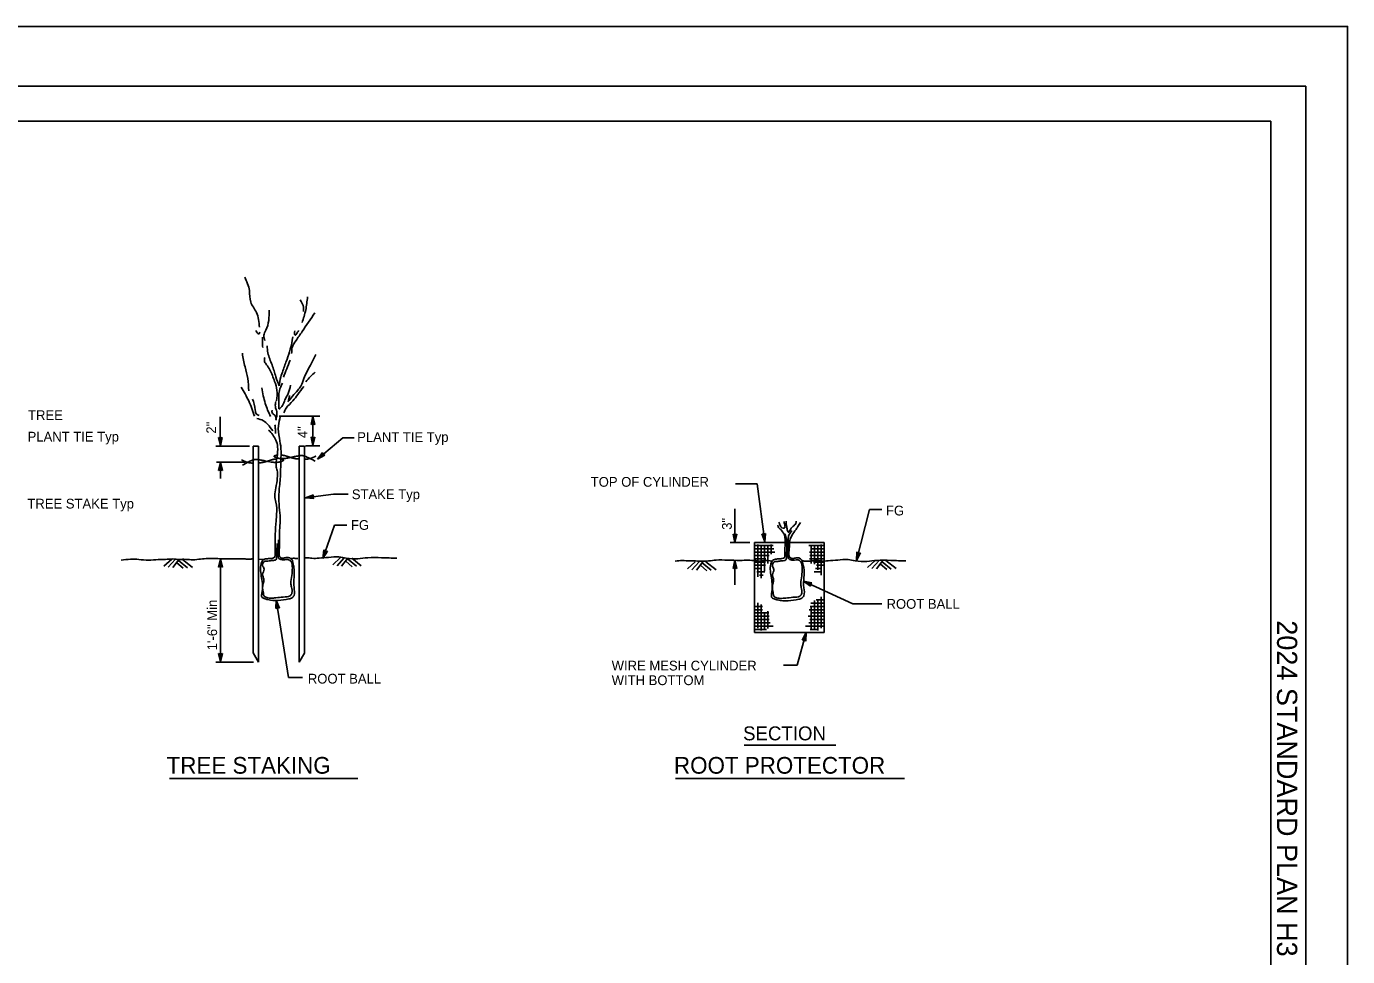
# Model space of a CAD drawing. Extents: x -893 to 867, y -474 to 712.
# Drawn here: x -81 to 867, y 44 to 712 of the extents above; entities that cross this region are included whole.
import ezdxf

# ---------------------------------------------------------------- set-up
doc = ezdxf.new("R2010")
doc.units = 0
for name, color, linetype in [('56 Stage 3 Anno', 7, 'Continuous'), ('57 Undefined', 7, 'Continuous'), ('59 Sndwall Anno', 7, 'Continuous'), ('60 Nongeo Data', 7, 'Continuous'), ('border_PLOTTING-ELEMENTS', 7, 'Continuous'), ('border_rw_22x34_Cut_Lines', 7, 'Continuous'), ('border_SHEET', 7, 'Continuous'), ('border_WITHIN-BORDER-anno', 7, 'Continuous')]:
    doc.layers.add(name, color=color, linetype=linetype)

msp = doc.modelspace()

# ---------------------------------------------------------------- linework, layer by layer
at = {"layer": '56 Stage 3 Anno'}
for p, q in [((57.74, 411.13), (57.74, 431.71)), ((129.26, 432.19), (100.04, 432.19)), ((124.17, 411.13), (124.17, 432.19)), ((78.71, 410.74), (54.62, 410.74)), ((57.82, 410.87), (56.49, 416.87)), ((56.49, 416.87), (56.49, 416.87)), ((56.49, 416.87), (57.82, 416.07)), ((57.81, 412.26), (56.85, 416.63)), ((57.82, 413.63), (57.19, 416.46)), ((57.82, 415.01), (57.55, 416.22)), ((57.82, 416.07), (59.16, 416.87)), ((59.16, 416.87), (57.82, 410.87)), ((58.8, 416.65), (57.82, 412.25)), ((58.44, 416.42), (57.82, 413.63)), ((58.1, 416.24), (57.82, 415.01)), ((57.82, 410.87), (57.82, 410.87)), ((59.16, 416.87), (59.16, 416.87)), ((129.26, 410.88), (118.78, 410.88)), ((145.69, 416.67), (127.4, 401.29)), ((153.82, 416.67), (145.69, 416.67)), ((75.52, 399.12), (54.94, 399.12)), ((56.54, 393.22), (57.88, 399.22)), ((57.88, 399.22), (57.88, 399.22)), ((57.88, 399.22), (59.21, 393.22)), ((57.88, 387.36), (57.88, 399.14)), ((127.4, 401.29), (131.14, 406.17)), ((132.86, 404.13), (127.4, 401.29)), ((127.4, 401.29), (127.4, 401.29)), ((128.46, 402.19), (131.19, 405.75)), ((132.46, 404.26), (128.46, 402.18)), ((129.52, 403.07), (131.28, 405.37)), ((132.05, 404.38), (129.52, 403.07)), ((130.58, 403.96), (131.33, 404.94)), ((131.69, 404.54), (130.58, 403.96)), ((131.14, 406.17), (131.14, 406.17)), ((131.14, 406.17), (131.38, 404.64)), ((131.38, 404.64), (132.86, 404.13)), ((132.86, 404.13), (132.86, 404.13)), ((57.88, 394.02), (56.54, 393.22)), ((56.54, 393.22), (56.54, 393.22)), ((56.9, 393.44), (57.88, 397.84)), ((57.26, 393.67), (57.88, 396.46)), ((57.61, 393.85), (57.88, 395.07)), ((57.88, 396.46), (58.51, 393.63)), ((57.88, 395.07), (58.15, 393.87)), ((59.21, 393.22), (57.88, 394.02)), ((57.89, 397.83), (58.86, 393.45)), ((59.21, 393.22), (59.21, 393.22)), ((427.42, 383.72), (442.93, 383.72)), ((442.93, 383.72), (448.44, 341.92)), ((138.89, 376.3), (118.8, 373.68)), ((118.8, 373.68), (124.58, 375.78)), ((124.93, 373.13), (118.8, 373.68)), ((118.8, 373.68), (118.8, 373.68)), ((124.67, 373.46), (120.17, 373.86)), ((120.18, 373.87), (124.4, 375.39)), ((121.54, 374.04), (124.26, 375.03)), ((124.39, 373.78), (121.54, 374.04)), ((122.91, 374.22), (124.08, 374.64)), ((124.17, 374.1), (122.91, 374.22)), ((124.58, 375.78), (123.96, 374.36)), ((123.96, 374.36), (124.93, 373.13)), ((124.58, 375.78), (124.58, 375.78)), ((124.93, 373.13), (124.93, 373.13)), ((149.59, 376.3), (138.89, 376.3)), ((427, 341.64), (427, 365.77)), ((523.45, 365.16), (514.32, 328.64)), ((532.27, 365.16), (523.45, 365.16)), ((139.72, 354.07), (131.31, 330.12)), ((148.54, 354.07), (139.72, 354.07)), ((423.49, 341.64), (437.74, 341.64)), ((427, 341.64), (425.67, 347.64)), ((425.67, 347.64), (425.67, 347.64)), ((425.67, 347.64), (427, 346.84)), ((427, 343.03), (426.03, 347.4)), ((427, 344.4), (426.38, 347.23)), ((427, 345.78), (426.74, 346.99)), ((427, 346.84), (428.34, 347.64)), ((428.34, 347.64), (427, 341.64)), ((427.98, 347.42), (427, 343.02)), ((427.63, 347.19), (427, 344.4)), ((427.28, 347.01), (427, 345.78)), ((427, 341.64), (427, 341.64)), ((428.34, 347.64), (428.34, 347.64)), ((448.44, 341.92), (446.34, 347.7)), ((446.34, 347.7), (446.34, 347.7)), ((446.34, 347.7), (447.76, 347.08)), ((448.26, 343.3), (446.73, 347.51)), ((448.09, 344.66), (447.09, 347.38)), ((447.91, 346.03), (447.48, 347.2)), ((447.76, 347.08), (448.99, 348.05)), ((448.02, 347.29), (447.91, 346.03)), ((448.34, 347.51), (448.09, 344.66)), ((448.66, 347.79), (448.26, 343.29)), ((448.99, 348.05), (448.44, 341.92)), ((448.44, 341.92), (448.44, 341.92)), ((448.99, 348.05), (448.99, 348.05)), ((132.03, 336.22), (131.31, 330.12)), ((131.31, 330.12), (134.55, 335.34)), ((132.3, 335.9), (131.77, 331.42)), ((131.78, 331.43), (134.14, 335.23)), ((133.03, 335.02), (132.03, 336.22)), ((132.03, 336.22), (132.03, 336.22)), ((132.56, 335.56), (132.22, 332.72)), ((132.22, 332.72), (133.75, 335.18)), ((132.83, 335.28), (132.68, 334.03)), ((132.68, 334.03), (133.33, 335.08)), ((134.55, 335.34), (133.03, 335.02)), ((134.55, 335.34), (134.55, 335.34)), ((514.32, 328.64), (514.48, 334.78)), ((517.07, 334.13), (514.32, 328.64)), ((514.48, 334.78), (514.48, 334.78)), ((514.48, 334.78), (515.58, 333.68)), ((514.65, 329.99), (514.77, 334.47)), ((516.67, 334.01), (514.65, 329.98)), ((514.99, 331.32), (515.07, 334.21)), ((516.27, 333.87), (514.99, 331.32)), ((515.32, 332.66), (515.36, 333.89)), ((515.89, 333.78), (515.32, 332.66)), ((515.58, 333.68), (517.07, 334.13)), ((517.07, 334.13), (517.07, 334.13)), ((56.55, 323.9), (57.89, 329.9)), ((57.89, 324.7), (56.55, 323.9)), ((56.55, 323.9), (56.55, 323.9)), ((56.9, 324.12), (57.89, 328.52)), ((57.26, 324.35), (57.88, 327.14)), ((57.61, 324.53), (57.88, 325.76)), ((57.88, 327.14), (58.51, 324.32)), ((57.88, 325.76), (58.15, 324.55)), ((57.89, 329.9), (57.89, 255.95)), ((57.89, 329.9), (57.89, 329.9)), ((57.89, 329.9), (59.22, 323.9)), ((57.89, 328.51), (58.86, 324.14)), ((59.22, 323.9), (57.89, 324.7)), ((59.22, 323.9), (59.22, 323.9)), ((131.31, 330.12), (131.31, 330.12)), ((425.66, 322.81), (427, 328.81)), ((427, 323.61), (425.66, 322.81)), ((425.66, 322.81), (425.66, 322.81)), ((426.02, 323.03), (427, 327.43)), ((426.38, 323.26), (427, 326.05)), ((426.72, 323.44), (427, 324.67)), ((427, 311.11), (427, 328.81)), ((427, 328.81), (427, 328.81)), ((427, 328.81), (428.33, 322.81)), ((427, 327.42), (427.97, 323.05)), ((427, 326.05), (427.62, 323.22)), ((427, 324.67), (427.27, 323.46)), ((428.33, 322.81), (427, 323.61)), ((428.33, 322.81), (428.33, 322.81)), ((514.32, 328.64), (514.32, 328.64)), ((511.69, 297.54), (476.28, 313.9)), ((481.16, 310.17), (476.28, 313.9)), ((476.28, 313.9), (476.28, 313.9)), ((476.28, 313.9), (482.28, 312.59)), ((481.11, 310.58), (477.53, 313.32)), ((477.54, 313.32), (481.92, 312.37)), ((481.05, 311.01), (478.78, 312.74)), ((478.78, 312.74), (481.61, 312.13)), ((481.04, 311.4), (480.04, 312.16)), ((480.04, 312.16), (481.25, 311.9)), ((482.28, 312.59), (481, 311.72)), ((481, 311.72), (481.16, 310.17)), ((481.16, 310.17), (481.16, 310.17)), ((482.28, 312.59), (482.28, 312.59)), ((97.5, 294.1), (97.88, 300.24)), ((98.7, 295.1), (97.5, 294.1)), ((97.5, 294.1), (97.5, 294.1)), ((97.82, 294.37), (98.1, 298.88)), ((97.88, 300.24), (97.88, 300.24)), ((97.88, 300.24), (100.14, 294.52)), ((106.71, 244.68), (98.11, 298.99)), ((98.11, 298.87), (99.74, 294.7)), ((98.14, 294.66), (98.31, 297.51)), ((98.31, 297.51), (99.37, 294.82)), ((98.45, 294.89), (98.53, 296.15)), ((98.53, 296.15), (98.98, 294.99)), ((100.14, 294.52), (98.7, 295.1)), ((100.14, 294.52), (100.14, 294.52)), ((532.27, 297.54), (511.69, 297.54)), ((471.63, 253.57), (478.21, 276.89)), ((475.29, 271.48), (478.21, 276.89)), ((475.7, 271.59), (477.84, 275.56)), ((477.84, 275.55), (477.58, 271.08)), ((478.21, 276.89), (477.86, 270.76)), ((478.21, 276.89), (478.21, 276.89)), ((476.8, 271.89), (475.29, 271.48)), ((475.29, 271.48), (475.29, 271.48)), ((476.11, 271.72), (477.46, 274.23)), ((476.49, 271.8), (477.09, 272.91)), ((477.86, 270.76), (476.8, 271.89)), ((477.09, 272.91), (477.01, 271.67)), ((477.46, 274.23), (477.3, 271.35)), ((477.86, 270.76), (477.86, 270.76)), ((57.89, 255.95), (56.56, 261.95)), ((56.56, 261.95), (56.56, 261.95)), ((56.56, 261.95), (57.89, 261.15)), ((57.88, 257.34), (56.92, 261.71)), ((57.89, 258.71), (57.26, 261.53)), ((57.89, 260.09), (57.62, 261.3)), ((57.89, 261.15), (59.23, 261.95)), ((59.23, 261.95), (57.89, 255.95)), ((58.87, 261.73), (57.89, 257.33)), ((58.51, 261.5), (57.89, 258.71)), ((58.16, 261.32), (57.89, 260.09)), ((57.89, 255.95), (57.89, 255.95)), ((59.23, 261.95), (59.23, 261.95)), ((81.65, 255.7), (54.64, 255.7)), ((461.78, 253.57), (471.63, 253.57)), ((116.67, 244.68), (106.71, 244.68))]:
    msp.add_line(p, q, dxfattribs=at)
for points in [[(122.85, 426.28), (124.17, 432.19), (125.48, 426.28), (125.13, 426.49), (124.17, 430.82), (123.2, 426.49), (123.55, 426.7), (124.17, 429.47), (124.78, 426.7), (124.43, 426.91), (124.17, 428.11), (123.9, 426.91), (124.17, 427.07), (125.48, 426.28), (124.17, 427.07)], [(125.49, 417.04), (124.17, 411.13), (122.86, 417.04), (123.21, 416.83), (124.16, 412.5), (125.14, 416.83), (124.79, 416.62), (124.17, 413.85), (123.56, 416.62), (123.91, 416.41), (124.17, 415.21), (124.44, 416.41), (124.17, 416.25), (122.86, 417.04), (124.17, 416.25)]]:
    msp.add_lwpolyline(points, close=True, dxfattribs=at)
at = {"layer": '57 Undefined'}
for p, q in [((433.52, 196.2), (499.48, 196.2)), ((21.39, 172.26), (156.33, 172.26)), ((384.41, 172.26), (548.6, 172.26))]:
    msp.add_line(p, q, dxfattribs=at)
at = {"layer": '59 Sndwall Anno'}
for p, q in [((441.37, 339.32), (448.11, 339.32)), ((441.37, 336.96), (454.94, 336.96)), ((441.37, 334.61), (455.69, 334.61)), ((441.37, 332.26), (451.48, 332.26)), ((443.41, 316.79), (443.41, 340.05)), ((445.81, 315.95), (445.81, 339.72)), ((448.11, 339.32), (454.43, 339.32)), ((448.14, 321.01), (448.14, 339.46)), ((450.59, 326.48), (450.59, 339.89)), ((452.9, 333.23), (452.9, 340.05)), ((483.53, 339.32), (480.05, 339.32)), ((490.87, 334.61), (480.39, 334.61)), ((490.87, 332.26), (480.75, 332.26)), ((481.64, 326.48), (481.64, 339.89)), ((490.87, 336.96), (481.82, 336.96)), ((490.87, 339.32), (483.53, 339.32)), ((484.09, 325.98), (484.09, 339.46)), ((486.43, 322.02), (486.43, 339.72)), ((488.82, 318.14), (488.82, 340.05)), ((22.9, 329.57), (17.24, 324.45)), ((25.64, 329.55), (20.39, 323.75)), ((28.3, 329.58), (23.65, 323.55)), ((26.68, 327.01), (31.11, 323.04)), ((27.85, 328.67), (34.33, 323.42)), ((30.5, 329.57), (37.75, 323.7)), ((144.05, 330.68), (138.39, 325.56)), ((146.49, 330.33), (141.55, 324.87)), ((148.98, 330.07), (144.81, 324.67)), ((147.84, 328.13), (152.27, 324.16)), ((149.01, 329.79), (155.49, 324.54)), ((152.22, 330.22), (158.91, 324.81)), ((398.56, 327.75), (392.9, 322.63)), ((401.3, 327.74), (396.05, 321.93)), ((403.96, 327.76), (399.31, 321.74)), ((402.34, 325.2), (406.78, 321.23)), ((403.51, 326.86), (409.99, 321.61)), ((406.16, 327.75), (413.41, 321.88)), ((441.37, 329.91), (449.12, 329.91)), ((441.37, 327.41), (448.87, 327.41)), ((441.37, 325.2), (448.87, 325.2)), ((441.37, 322.85), (446.09, 322.85)), ((490.87, 329.91), (480.56, 329.91)), ((490.87, 327.41), (483.37, 327.41)), ((488.23, 322.85), (484.86, 322.85)), ((490.87, 325.2), (485.53, 325.2)), ((527.71, 328.65), (522.05, 323.53)), ((530.45, 328.64), (525.21, 322.83)), ((533.12, 328.66), (528.47, 322.64)), ((531.5, 326.1), (535.93, 322.13)), ((532.66, 327.76), (539.15, 322.51)), ((535.31, 328.65), (542.57, 322.78)), ((442.8, 320.5), (448.36, 320.5)), ((444.57, 318.15), (447.35, 318.15)), ((489.43, 320.5), (483.87, 320.5)), ((441.11, 295.67), (446.84, 295.67)), ((443.41, 280.03), (443.41, 298.17)), ((445.81, 278.27), (445.81, 296.99)), ((491.12, 295.67), (480.89, 295.67)), ((491.12, 298.02), (481.48, 298.02)), ((481.64, 278.78), (481.64, 295.97)), ((484.09, 279.12), (484.09, 299.94)), ((491.12, 300.37), (485.39, 300.37)), ((486.43, 278.27), (486.43, 300.36)), ((488.82, 280.03), (488.82, 302.46)), ((441.11, 290.96), (451.4, 290.96)), ((441.11, 288.61), (451.65, 288.61)), ((441.11, 286.26), (451.56, 286.26)), ((441.28, 293.28), (446.76, 293.28)), ((448.14, 279.71), (448.14, 291.09)), ((450.59, 279.88), (450.59, 292.35)), ((491.12, 288.61), (479.55, 288.61)), ((490.95, 293.28), (480.22, 293.28)), ((491.12, 286.26), (480.67, 286.26)), ((491.12, 290.96), (481.91, 290.96)), ((441.11, 283.91), (452.15, 283.91)), ((441.11, 281.55), (454.51, 281.55)), ((441.11, 279.2), (449.54, 279.2)), ((491.12, 281.55), (477.72, 281.55)), ((491.12, 283.91), (480.08, 283.91)), ((487.05, 279.2), (480.98, 279.2))]:
    msp.add_line(p, q, dxfattribs=at)
at = {"layer": '60 Nongeo Data'}
for p, q in [((81.26, 410.78), (85.08, 410.78)), ((81.26, 262.32), (81.26, 410.78)), ((85.08, 410.78), (85.08, 255.7)), ((114.44, 255.58), (114.44, 410.65)), ((114.44, 410.65), (118.26, 410.65)), ((118.26, 410.65), (118.26, 262.2)), ((118.8, 373.68), (118.8, 373.68)), ((441.13, 341.64), (491.11, 341.64)), ((441.13, 276.96), (441.13, 341.64)), ((491.11, 276.96), (491.11, 341.64)), ((85.42, 329.41), (89.16, 329.53)), ((109.99, 330.27), (108.55, 330.12)), ((441.13, 276.96), (491.11, 276.96)), ((85.08, 255.7), (81.26, 262.32)), ((114.44, 255.58), (118.26, 262.2))]:
    msp.add_line(p, q, dxfattribs=at)
for points in [[(85.79, 496.01), (83.66, 506.71), (79.61, 514.15), (78.62, 522.37), (75.38, 532.08)], [(117.46, 507.29), (117.12, 511.53), (115.02, 515.61)], [(116.44, 499.34), (119.02, 508.37), (120.34, 517.82)], [(89.74, 486.55), (88.94, 490.27), (90.45, 493.88), (92.79, 508.33)], [(108.93, 477.15), (109.39, 481.49), (112.1, 486.54), (116.43, 492.89), (125.63, 506.29)], [(86.04, 492.55), (85.53, 491.36), (83.88, 492.45), (83.28, 493.74)], [(111.12, 493.47), (110.96, 491.61), (111.36, 490.37), (112.92, 491.96), (113.97, 493.82)], [(88.22, 481.59), (87.98, 485.06), (88.04, 488.88)], [(109.8, 489.08), (107.98, 480.31), (105.61, 473.08), (102.68, 464.82), (101.17, 460.34), (100.05, 453.88)], [(78.13, 450.37), (77.4, 459.21), (75.51, 467.53), (73.57, 477.34)], [(98.13, 443.2), (98.39, 450.84), (96.75, 457.2), (93.21, 465.57), (91.01, 469.09), (89.51, 471.36), (89.76, 474.31)], [(100.05, 453.88), (97.61, 460.5), (94.92, 468.98), (91.88, 477.71), (91.38, 482.67)], [(106.2, 442.4), (109.62, 446.63), (113.34, 450.8), (115.6, 453.79), (117.57, 459.31), (119.89, 464.01), (122.35, 468.8), (126.23, 476.44)], [(103.08, 460.28), (105.44, 466.21), (107.86, 472.35)], [(99.72, 437.41), (99.68, 442.83), (100.15, 450.37), (102.37, 455.99)], [(125.85, 463.84), (122.44, 460.7), (119.02, 456.83)], [(82.36, 432.13), (78.12, 443.14), (72.67, 453.02)], [(93.74, 431.9), (90, 441.31), (87.61, 452.57)], [(108.23, 454.38), (106.46, 448.55), (104.15, 443.96), (102.38, 439.88), (99.67, 437.15)], [(103.33, 434.61), (104.99, 437.91), (109.86, 443.27), (113.33, 447.7), (117.61, 453.53)], [(106.45, 442.71), (106.96, 444.83), (107.41, 447.05)], [(85.62, 432.74), (83.71, 433.68), (82.87, 436.68), (80.83, 444.48)], [(97.85, 429.41), (97.05, 432.61), (94.85, 434.74), (95.01, 436.54)], [(97.68, 437.43), (97.27, 439.12), (97.48, 442.79)], [(97.55, 429.62), (98.41, 433.18), (97.67, 437.52)], [(95.33, 421.77), (91.78, 426.32), (88.67, 428.97), (83.96, 430.48)], [(100.19, 338.3), (100.14, 345.53), (100.41, 351.93), (100.67, 358.96), (100.09, 366.81), (99.91, 377.6), (100.83, 388.65), (101.2, 399.86), (101.27, 408.95), (100.13, 416.49), (99.45, 425.38), (100.81, 432.03)], [(97.13, 338.31), (97.19, 347.55), (97.81, 357.1), (98.17, 361.86), (97.69, 370.53), (96.84, 374.98), (97.61, 380.81), (98.67, 387.73), (98.78, 392.27), (97.94, 395.63), (98.45, 403.02), (98.87, 410.14), (97.62, 415.05), (92.42, 422.24)], [(97.38, 419.85), (97.29, 422.85), (96.94, 425.95)], [(459.88, 350.82), (462.23, 347.46), (462.91, 339.2), (462.84, 332.79), (462.49, 330.73), (460.73, 329.96), (457.47, 329.71), (454.66, 329.15), (452.79, 326.16), (453.17, 316.04), (453.34, 304.93), (453.34, 302.3), (455.04, 301.16), (457.64, 300.32), (472.79, 300.84), (475, 301.61), (476.41, 303.31), (476.42, 308.99), (476.31, 323.5), (475.67, 326.4), (474.97, 328.88), (472.72, 330.44), (470.26, 330.39), (467.75, 330.14), (466.2, 330.97), (465.7, 334.38), (466.07, 339.75), (466.18, 342.23), (467.29, 345.43), (470.01, 349.91)], [(459.88, 350.82), (458.33, 352.27), (457.78, 353.98)], [(458.55, 356.22), (459.27, 354.14), (460.02, 352.82), (461.6, 351.85), (462.53, 352.06), (462.93, 352.71), (462.68, 354.04), (462.32, 355.76), (462.14, 356.69)], [(463.72, 356.94), (463.86, 355.51), (463.93, 353.64), (464.15, 352.82)], [(464.15, 352.82), (464.79, 349.83), (465.24, 349), (466.75, 350.91), (469.01, 353.38)], [(469.01, 353.38), (469.67, 353.93), (470.71, 355.26), (470.82, 356.01), (470.86, 356.83)], [(470.01, 349.91), (470.82, 350.99), (472.22, 353.03), (474.05, 356.01)], [(99.42, 343.52), (99.24, 337.49), (98.98, 333.57), (99.57, 330.36)], [(463.03, 347.87), (464.02, 343.99), (464.26, 338.98), (464, 332.89), (463.89, 330.36), (463.58, 329.12), (460.87, 328.46), (457.71, 328), (455.21, 327.7), (453.84, 324.97), (454.94, 322.13), (453.88, 318.36), (454.77, 314.9), (454.26, 311.95), (454.3, 305.76), (454.5, 304.95)], [(468, 349.97), (465.94, 347.35), (465.23, 344.82), (465.01, 337.28), (464.75, 333.35), (465.34, 330.15)], [(92.84, 330.01), (91.7, 329.92), (88.89, 329.37), (87.03, 326.38), (87.4, 316.25), (87.57, 305.15), (87.57, 302.52), (89.27, 301.37), (91.88, 300.54), (107.02, 301.06), (109.23, 301.83), (110.64, 303.53), (110.66, 309.21), (110.54, 323.72), (109.9, 326.61), (109.2, 329.09), (106.95, 330.65), (104.49, 330.61), (101.98, 330.36), (100.43, 331.19), (99.94, 334.6), (100.19, 338.39)], [(98.56, 340.79), (98.23, 333.11), (98.12, 330.58), (97.82, 329.34), (95.11, 328.67), (91.95, 328.22), (89.44, 327.92), (88.08, 325.19), (89.17, 322.34), (88.11, 318.57), (89, 315.11), (88.49, 312.17), (88.53, 305.97), (88.73, 305.17)], [(97.13, 338.39), (97.07, 333.01), (96.72, 330.94), (94.96, 330.17), (92.84, 330.01)], [(18.32, 329.32), (13.24, 329.35), (6.25, 328.82), (-0.74, 329.35), (-6.68, 329.52), (-13.32, 328.82)], [(18.32, 329.32), (23.39, 329.72), (28.65, 329.4), (31.56, 329.5), (36.93, 329.17), (47.56, 330.03), (55.99, 330), (64.72, 329.83), (70.63, 329.92), (75.6, 329.75)], [(75.6, 329.75), (78.5, 329.6), (81.14, 329.83)], [(93.97, 301.64), (97.65, 301.81), (102.86, 302.42), (107.83, 303.23), (109.19, 305.29), (108.8, 309.52), (108.41, 312.26), (109.12, 317.84), (109.44, 323.36), (108.5, 327.91), (106.59, 329.21), (105.09, 329.27)], [(99.57, 330.36), (100.03, 329.93), (101.25, 329.35), (103.04, 329.1), (105.09, 329.27)], [(109.99, 330.27), (112.8, 330.11), (113.43, 330.12)], [(117.74, 330.34), (119.32, 330.61), (123.54, 330.24), (128.6, 330.33), (135.47, 330.83), (142.85, 331.17), (148.06, 330.28), (156.44, 329.84), (163.51, 330.65), (173.49, 330.58), (184.37, 330.34)], [(384.2, 328.21), (389.27, 328.61), (394.53, 328.29), (397.44, 328.39), (402.81, 328.06), (413.44, 328.91), (421.87, 328.89), (430.59, 328.72), (436.51, 328.8), (441.48, 328.64)], [(441.08, 328.7), (444.69, 328.23), (448.7, 328.63), (453.42, 328.21)], [(459.73, 301.43), (463.41, 301.6), (468.63, 302.2), (473.6, 303.01), (474.96, 305.07), (474.57, 309.31), (474.17, 312.05), (474.89, 317.62), (475.21, 323.15), (474.26, 327.69), (472.36, 328.99), (470.86, 329.05)], [(465.34, 330.15), (465.8, 329.71), (467.02, 329.14), (468.81, 328.89), (470.86, 329.05)], [(475.28, 328.35), (478.09, 328.18), (481.9, 328.23), (484.61, 328.68), (488.82, 328.31), (493.89, 328.4), (500.76, 328.9), (508.13, 329.25), (513.35, 328.35), (521.72, 327.92), (528.8, 328.73), (538.78, 328.65), (549.66, 328.42)], [(88.73, 305.17), (89.27, 303.06), (89.91, 302.52), (91.06, 301.98), (92.75, 301.69), (93.97, 301.64)], [(454.5, 304.95), (455.04, 302.84), (455.68, 302.31), (456.83, 301.77), (458.52, 301.48), (459.73, 301.43)]]:
    msp.add_spline(points, degree=3, dxfattribs=at)
for points in [[(81.15, 398.57), (78.44, 398.57), (74.47, 400.11), (73.23, 400.77)], [(73.59, 397.1), (79.02, 400.04), (82.55, 401.17), (83.8, 401.2), (87.9, 400.55), (95.75, 398.86), (100.8, 399.21), (103.58, 400.58), (102.56, 401.24), (101.33, 401.36)], [(98.1, 401.44), (95.9, 401.43), (90.76, 399.6), (87.46, 398.79), (85.05, 398.66)], [(125.91, 399.88), (120.48, 402.81), (116.96, 403.94), (115.7, 403.98), (111.6, 403.32), (103.75, 401.64), (98.71, 401.98), (95.92, 403.35), (96.94, 404.02), (98.17, 404.13)], [(101.41, 404.21), (103.6, 404.2), (108.74, 402.37), (112.04, 401.56), (114.45, 401.43)], [(118.35, 401.34), (121.07, 401.34), (125.03, 402.88), (126.28, 403.54)]]:
    msp.add_open_spline(points, degree=2, dxfattribs=at)
at = {"layer": 'border_PLOTTING-ELEMENTS'}
for points in [[(-893.45, -474.04), (866.55, -474.04), (866.55, 711.96), (-893.45, 711.96)], [(-863.45, 668.96), (836.55, 668.96), (836.55, -431.04), (-863.45, -431.04)]]:
    msp.add_lwpolyline(points, close=True, dxfattribs=at)
at = {"layer": 'border_rw_22x34_Cut_Lines'}
msp.add_lwpolyline([(-863.45, 668.96), (836.55, 668.96), (836.55, -431.04), (-863.45, -431.04)], close=True, dxfattribs=at)
at = {"layer": 'border_SHEET'}
for p, q in [((-813.45, 643.96), (811.55, 643.96)), ((811.55, 643.96), (811.55, -406.04))]:
    msp.add_line(p, q, dxfattribs=at)

# ---------------------------------------------------------------- texts
at = {"layer": '57 Undefined'}
for s, height, p in [('TREE', 7, (-80.18, 429.48)), ('PLANT TIE Typ', 7, (-80.51, 414)), ('PLANT TIE Typ', 7, (155.96, 413.73)), ('TOP OF CYLINDER', 7, (323.54, 381.56)), ('STAKE Typ', 7, (152.11, 372.65)), ('TREE STAKE Typ', 7, (-80.66, 365.94)), ('FG', 7, (535.35, 360.96)), ('FG', 7, (151.49, 350.63)), ('ROOT BALL', 7, (535.78, 293.97)), ('WIRE MESH CYLINDER', 7, (338.56, 249.68)), ('ROOT BALL', 7, (120.57, 240.3)), ('WITH BOTTOM', 7, (338.56, 239.18)), ('SECTION', 10, (432.83, 199.55)), ('TREE STAKING', 12, (19.25, 175.61)), ('ROOT PROTECTOR', 12, (383.26, 175.61))]:
    msp.add_text(s, height=height, dxfattribs=at).set_placement(p)
for s, p in [('2"', (54.73, 419.68)), ('4"', (120.29, 416.46)), ('3"', (424.73, 350.66)), ('1\'-6" Min', (55.45, 264.19))]:
    msp.add_text(s, height=7, rotation=90, dxfattribs=at).set_placement(p)
at = {"layer": 'border_WITHIN-BORDER-anno'}
msp.add_text('2024 STANDARD PLAN H3', height=14.5, rotation=270, dxfattribs=at).set_placement((815.92, 285.71))

doc.saveas('drawing.dxf')
